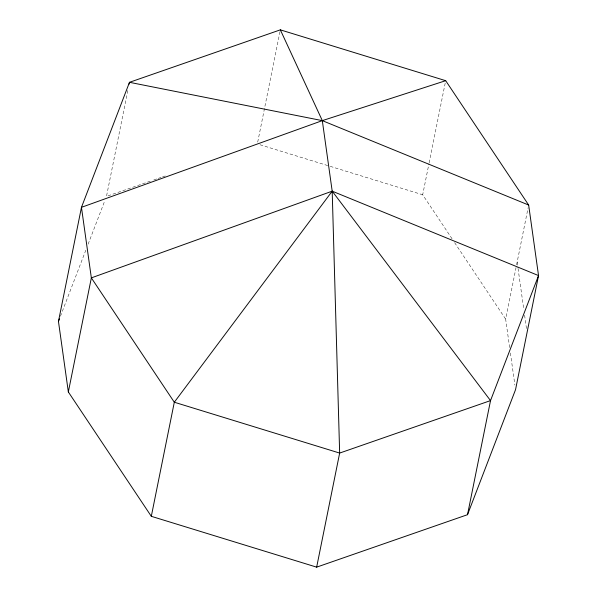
<?xml version="1.0" encoding="UTF-8"?>
<svg xmlns="http://www.w3.org/2000/svg" width="597" height="597" viewBox="0 0 597 597"><rect width="100%" height="100%" fill="white"/><g stroke="black" fill="none" stroke-linecap="round" stroke-linejoin="round"><path stroke-width="0.45" stroke-dasharray="2.98 2.24" d="M127.825 90.528L106.475 196.398L150.332 181.145M257.71 142.108L280.165 30.76M452.063 238.793L422.691 194.771L428.944 163.735M429.131 162.824L445.69 80.685M509.629 347.521L505.652 319.119L516.427 265.702M516.606 264.799L528.106 207.756M60.461 316.216L85.804 250.225M88.132 244.151L104.811 200.734M153.839 179.921L157.347 178.704M158.227 178.399L161.735 177.182M162.615 176.876L165.242 175.958M260.008 144.75L329.35 166.07M330.238 166.347L422.691 194.771M454.638 242.658L505.652 319.119M517.151 262.083L517.927 267.575M518.054 268.493L523.83 309.716M524.599 315.209L526.524 328.954M510.405 353.014L514.898 385.08"/><path stroke-width="0.9" d="M58.461 321.425L81.461 207.338L129.482 82.311L280.344 29.85L445.69 80.685L528.658 205.04L538.539 275.575L515.539 389.662L467.518 514.689L316.656 567.15L151.31 516.315L68.342 391.96L58.461 321.425L59.461 318.82M129.109 84.14L129.482 82.311L322.313 120.631L528.658 205.04M68.342 391.96L91.348 277.881L81.461 207.338L322.313 120.631L445.69 80.685M151.31 516.315L174.309 402.229L332.193 191.167L322.313 120.631L280.344 29.85M316.656 567.15L339.656 453.071L332.193 191.167L91.348 277.881L174.309 402.229L339.656 453.071L490.525 400.602L538.539 275.575L332.193 191.167L490.525 400.602L467.518 514.689"/></g></svg>
